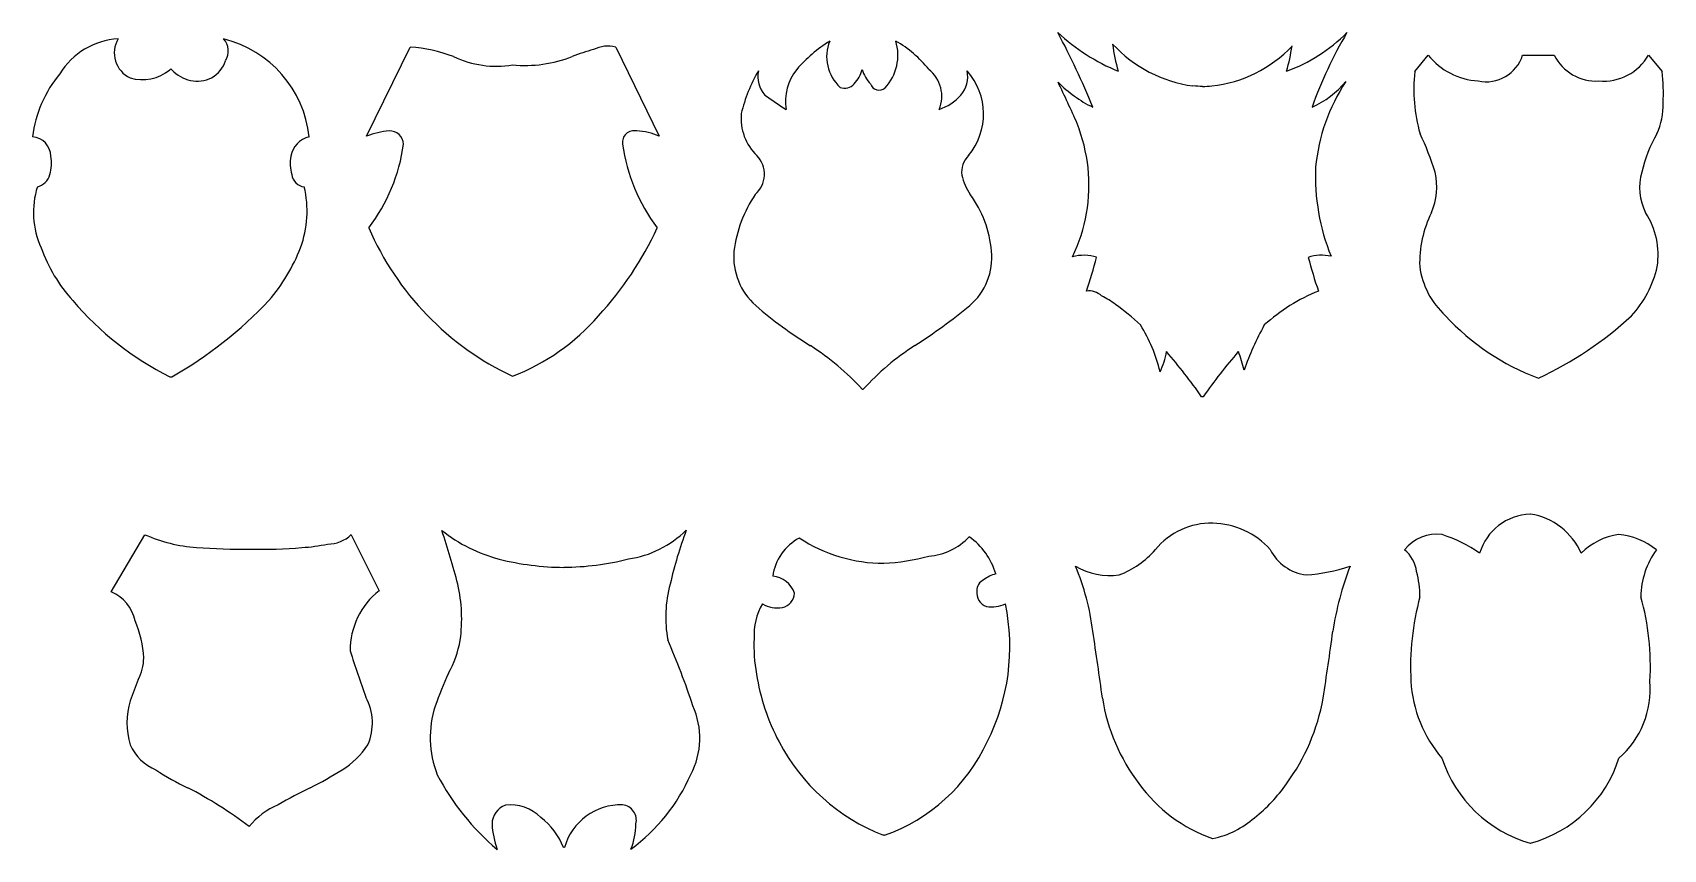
# Model space of a CAD drawing. Extents: x -9.2 to 52.2, y 44.4 to 75.1.
import ezdxf

# ---------------------------------------------------------------- set-up
doc = ezdxf.new("R2010")
doc.units = 0
doc.header["$MEASUREMENT"] = 0
doc.layers.add('_____1', color=7, linetype='Continuous')

msp = doc.modelspace()

# ---------------------------------------------------------------- linework, layer by layer
at = {"linetype": 'Continuous'}
for p, q in [((-4.025, 62.169), (-3.951, 62.169)), ((47.476, 62.12), (47.484, 62.12)), ((22.033, 61.701), (22.067, 61.701)), ((34.866, 61.42), (34.801, 61.42)), ((10.824, 44.456), (10.788, 44.456)), ((35.214, 44.79), (35.229, 44.79)), ((47.169, 44.619), (47.186, 44.619))]:
    msp.add_line(p, q, dxfattribs=at)
at = {"layer": '_____1'}
for p, q in [((3.38, 71.225), (5.016, 74.572)), ((12.756, 74.572), (14.392, 71.225)), ((42.827, 73.656), (43.334, 74.277)), ((46.885, 74.277), (47.48, 74.271)), ((47.48, 74.271), (48.074, 74.277)), ((51.625, 74.277), (52.132, 73.656)), ((-3.988, 73.752), (-4.025, 73.72)), ((-3.951, 73.72), (-3.988, 73.752)), ((47.169, 57.003), (47.169, 57.003)), ((47.186, 57.003), (47.186, 57.003)), ((-6.23, 54.076), (-4.968, 56.227)), ((2.803, 56.227), (3.846, 54.119)), ((10.794, 54.996), (10.794, 55.006)), ((43.849, 47.811), (43.847, 47.813)), ((22.828, 44.917), (22.825, 44.918)), ((22.865, 44.917), (22.828, 44.917))]:
    msp.add_line(p, q, dxfattribs=at)
for centre, radius, start, end in [((-5.81, 72.122), 2.767, 93.40656, 148.45506), ((-5.083, 74.357), 1.035, 149.43727, 244.8441), ((-2.515, 74.425), 0.688, 328.50011, 41.77144), ((-3.022, 70.746), 4.261, 6.06791, 76.13869), ((3.142, 61.128), 29.748, 22.0937, 28.06037), ((34.534, 80.657), 7.555, 227.11664, 247.69379), ((35.828, 79.566), 6.286, 290.21373, 315), ((53.462, 67.241), 15.363, 149.14268, 160.70995), ((4.671, 69.008), 5.575, 69.18725, 86.45395), ((13.59, 68.07), 6.627, 104.57931, 111.88286), ((12.454, 73.449), 1.164, 74.96824, 117.21587), ((23.917, 69.911), 5.796, 122.45331, 138.67049), ((22.256, 74.212), 1.564, 157.84246, 227.39347), ((21.58, 74.273), 1.793, 316.82401, 17.16817), ((21.077, 70.956), 4.44, 38.83113, 60.04896), ((35.171, 78.136), 5.07, 222.8654, 262.13191), ((36.457, 75.197), 5.029, 185.82163, 197.70687), ((34.646, 77.984), 4.901, 276.36769, 316.60891), ((30.614, 75.773), 7.68, 344.08929, 351.34661), ((45.367, 75.895), 2.599, 218.51807, 266.47897), ((45.512, 74.708), 1.439, 257.78392, 342.57084), ((49.65, 75.057), 1.759, 206.34379, 273.31629), ((49.92, 75.265), 1.971, 265.12093, 329.89706), ((-5.059, 74.992), 1.639, 253.57155, 309.12774), ((-2.998, 74.589), 1.29, 222.34103, 294.94934), ((-3.023, 74.42), 1.151, 299.65331, 342.05483), ((8.262, 77.6), 3.744, 244.53912, 279.30281), ((9.327, 78.839), 4.955, 264.67273, 291.21491), ((23.371, 70.635), 6.068, 149.87398, 166.24232), ((19.144, 73.463), 1.044, 168.00476, 221.62218), ((21.033, 72.551), 1.889, 141.02167, 189.84519), ((20.911, 73.996), 1.146, 315.54713, 346.95049), ((23.463, 74.194), 1.507, 197.64112, 221.87), ((23.726, 72.722), 1.3, 337.6559, 51.48925), ((24.944, 73.467), 1.055, 318.63134, 11.66057), ((24.151, 72.054), 2.445, 320.3107, 41.6665), ((48.791, 72.976), 6.003, 173.49804, 196.06408), ((45.15, 72.833), 7.031, 357.05257, 6.72725), ((-4.682, 70.659), 4.541, 140.13915, 173.19017), ((21.368, 73.509), 0.479, 249.06861, 318.85579), ((22.661, 73.297), 0.338, 198.85743, 312.09544), ((32.808, 76.598), 4.77, 224.44311, 243.84852), ((-22.297, 48.532), 57.307, 23.84345, 25.55997), ((34.429, 69.898), 3.215, 82.77037, 89.14066), ((32.947, 102.265), 29.238, 273.69932, 274.39871), ((37.491, 75.568), 3.568, 294.31863, 320.05138), ((46.206, 69.357), 7.15, 146.75289, 174.38445), ((28.951, 87.682), 18.288, 234.62711, 237.67603), ((24.304, 74.032), 1.909, 289.08321, 318.58166), ((49.679, 72.375), 2.494, 334.84688, 2.196), ((19.413, 71.896), 1.944, 174.65248, 226.21567), ((-9.251, 70.452), 0.748, 1.73195, 85.3742), ((1.403, 70.33), 0.886, 102.22279, 170.6473), ((4.45, 68.536), 2.894, 94.36531, 111.70375), ((4.249, 70.906), 0.516, 1.89063, 92.06292), ((13.451, 70.984), 0.447, 77.85338, 187.83013), ((13.47, 69.177), 2.246, 65.76991, 88.08991), ((23.704, 69.222), 6.877, 6.80481, 21.10307), ((33.812, 66.872), 10.226, 17.02851, 25.75527), ((56.541, 68.674), 5.308, 150.1638, 167.0187), ((-1.701, 71.766), 6.52, 322.27379, 352.57029), ((19.76, 71.887), 6.821, 188.11911, 217.04923), ((-10.104, 70.203), 1.622, 344.79219, 9.63864), ((1.99, 70.196), 1.488, 169.215, 196.32322), ((17.332, 69.792), 1.016, 311.31729, 43.58981), ((26.628, 69.874), 0.859, 133.90998, 187.61881), ((24.242, 69.409), 6.322, 334.48402, 5.70307), ((47.205, 69.736), 8.12, 177.73851, 201.92552), ((-9.186, 69.971), 0.676, 285.0677, 343.34654), ((1.091, 69.848), 0.533, 187.58052, 263.95918), ((27.993, 70.296), 2.28, 193.59095, 213.75261), ((41.165, 69.321), 2.485, 336.90051, 12.67749), ((53.365, 69.282), 2.08, 163.68021, 206.76644), ((-5.959, 68.353), 3.2, 162.44126, 204.4597), ((-2.95, 68.408), 4.087, 340.24823, 12.86245), ((22.129, 66.265), 4.967, 146.18259, 172.70478), ((22.631, 66.512), 4.284, 5.16313, 35.98332), ((47.313, 66.441), 4.306, 153.74577, 181.68646), ((49.056, 66.748), 2.926, 351.33093, 33.09248), ((13.587, 72.176), 11.045, 203.47168, 244.7008), ((2.717, 73.13), 12.775, 317.30756, 335.22577), ((-3.342, 68.995), 5.87, 199.58048, 222.38017), ((-5.696, 69.632), 7.088, 319.59255, 338.43355), ((19.649, 66.689), 2.455, 175.17459, 228.58825), ((24.533, 66.656), 2.376, 310.45643, 5.83964), ((30.364, 65.139), 1.602, 72.26586, 105.075), ((15.072, 70.784), 16.309, 340.70774, 345.36823), ((39.314, 65.139), 1.605, 77.13225, 108.15469), ((55.527, 71.066), 17.283, 194.75501, 199.15249), ((46.095, 66.754), 3.117, 188.10807, 227.16598), ((48.014, 67.201), 4.036, 317.27571, 347.20532), ((30.557, 64.685), 0.717, 47.54204, 97.34474), ((29.188, 61.654), 4.013, 53.78183, 62.49588), ((41.82, 58.953), 6.955, 112.12017, 132.03553), ((1.129, 72.493), 11.538, 220.24606, 243.46879), ((-11.843, 75.98), 15.907, 299.74488, 316.53313), ((5.98, 69.74), 8.083, 290.92508, 319.28404), ((28.469, 76.959), 15.993, 229.22977, 238.3843), ((10.747, 83.635), 24.247, 303.1767, 309.20997), ((26.402, 57.636), 8.902, 46.73982, 54.59903), ((50.616, 70.582), 9.026, 222.63801, 249.6398), ((41.717, 74.5), 13.658, 294.97733, 312.6982), ((27.456, 60.974), 5.947, 13.47901, 31.93267), ((47.141, 58.624), 11.392, 151.15861, 160.55997), ((14.258, 54.442), 10.637, 43.0332, 56.77891), ((28.97, 55.478), 9.293, 122.21539, 137.96447), ((31.167, 63.441), 2.337, 332.43411, 351.98799), ((17.562, 49.363), 21.037, 34.96846, 40.82267), ((50.736, 50.432), 19.303, 138.92507, 145.30485), ((31.358, 61.254), 5.174, 12.9679, 21.08689), ((35.167, 53.941), 2.72, 88.84069, 140.70488), ((35.167, 53.702), 2.959, 41.52221, 88.93221), ((47.245, 54.936), 2.068, 92.12056, 163.32474), ((47.169, 56.885), 0.118, 85.91438, 90.08986), ((47.186, 56.888), 0.115, 90, 94.14006), ((46.767, 54.493), 2.544, 24.03267, 80.53076), ((-2.549, 61.795), 6.071, 246.51245, 265.48896), ((0.434, 63.282), 7.557, 273.87161, 281.25297), ((1.899, 57.195), 1.324, 270.43709, 313.0686), ((-23.212, 46.541), 31.025, 14.59674, 18.50647), ((9.832, 60.927), 5.808, 231.39798, 255.44987), ((12.666, 59.171), 3.9, 278.32432, 314.67267), ((30.237, 50.886), 15.821, 159.61244, 167.28223), ((20.587, 54.39), 1.946, 118.37771, 171.95186), ((22.872, 61.028), 5.879, 236.91337, 269.7532), ((24.335, 57.786), 2.379, 274.81412, 316.45135), ((24.595, 54.051), 2.557, 15.91461, 55.06511), ((43.654, 54.681), 1.562, 82.39408, 141.38522), ((42.222, 51.184), 5.304, 55.00716, 72.00149), ((50.807, 53.844), 2.405, 97.42759, 135.51138), ((50.285, 53.648), 2.589, 50.81912, 85.3275), ((-1.002, 87.865), 32.186, 266.39342, 270), ((-0.67, 75.5), 19.823, 269.04064, 274.67095), ((10.885, 65.326), 10.33, 255.92377, 269.4954), ((10.803, 64.785), 9.779, 269.95, 284.37437), ((22.313, 64.025), 8.892, 273.43545, 284.46589), ((30.426, 57.973), 3.504, 291.41067, 318.77228), ((38.969, 56.481), 1.785, 207.24356, 262.67491), ((41.666, 54.686), 1.237, 7.02165, 51.62139), ((54.313, 53.881), 2.978, 143.44015, 179.79526), ((18.579, 53.706), 0.96, 19.35908, 85.11758), ((27.456, 53.356), 1.453, 106.05121, 126.12351), ((21.923, 51.577), 8.84, 6.59112, 23.08299), ((31.352, 57.228), 2.542, 239.30224, 277.9742), ((38.194, 61.682), 6.993, 274.48941, 288.29315), ((51.319, 50.836), 11.711, 158.95166, 171.38024), ((39.327, 53.876), 3.694, 0.26564, 15.07958), ((-6.801, 52.698), 1.491, 11.02199, 67.45389), ((5.637, 51.863), 2.881, 128.43143, 180.22646), ((1.069, 53.059), 5.888, 352.19559, 12.76204), ((19.26, 53.124), 4.626, 164.38492, 190.64764), ((18.877, 54.075), 0.609, 284.02552, 355.25686), ((26.882, 54.043), 0.545, 172.61312, 251.07038), ((26.806, 54.113), 0.464, 116.44582, 180.00614), ((20.254, 52.46), 2.296, 149.5263, 183.36212), ((18.845, 54.592), 1.123, 239.48016, 279.20204), ((26.895, 54.802), 1.288, 261.52443, 293.96249), ((19.677, 52.008), 7.908, 333.13477, 11.79475), ((52.778, 51.236), 10.113, 164.76531, 182.9595), ((41.926, 51.274), 9.765, 356.69767, 15.54961), ((-9.039, 51.372), 4.037, 3.08676, 23.52745), ((2.897, 52.986), 4.071, 330.95495, 349.71516), ((-11.041, 41.061), 28.087, 18.09989, 23.51881), ((24.01, 52.044), 6.055, 177.33326, 190.10492), ((-46.265, 40.166), 77.965, 7.30167, 9.17019), ((-66.146, 66.627), 106.812, 351.08534, 352.44926), ((-6.72, 51.596), 1.712, 331.24919, 359.76992), ((81.166, 77.553), 82.514, 198.14891, 199.42212), ((25.243, 42.729), 20.531, 156.21397, 159.9244), ((26.117, 52.261), 8.169, 189.00993, 207.9419), ((26.175, 38.577), 33.68, 158.7691, 160.21166), ((47.583, 51.003), 4.913, 183.37658, 220.49509), ((48.21, 50.423), 3.478, 311.31466, 4.75571), ((-2.905, 49.147), 2.74, 162.33378, 197.54455), ((1.549, 49.137), 2.047, 336.50404, 28.54166), ((9.607, 48.592), 3.836, 162.00994, 201.37187), ((12.959, 48.573), 2.959, 332.4379, 24.22355), ((38.181, 51.213), 7.203, 189.09028, 217.20431), ((31.775, 51.421), 7.719, 323.75352, 349.95645), ((-3.838, 49.069), 1.839, 203.98713, 247.14866), ((0.682, 50.154), 3.3, 302.53271, 326.26032), ((25.523, 51.879), 7.465, 207.49098, 248.8193), ((20.658, 51.227), 6.685, 289.27821, 335.30829), ((1.128, 56.117), 10.426, 236.98951, 244.52699), ((-8.129, 64.892), 20.469, 297.30369, 301.14083), ((48.515, 49.34), 4.91, 198.14773, 254.08866), ((45.904, 49.274), 4.829, 285.39197, 342.36128), ((-10.651, 32.581), 15.897, 52.8267, 62.68178), ((8.561, 31.409), 16.948, 115.51629, 120.15272), ((14.273, 51.495), 9.293, 207.57014, 229.9263), ((9.168, 50.042), 7.013, 306.35681, 336.12789), ((37.138, 50.26), 5.798, 215.92927, 250.61874), ((33.105, 50.264), 5.964, 308.19155, 325.16192), ((1.226, 43.341), 2.966, 113.3969, 139.99153), ((8.855, 45.339), 0.754, 109.55806, 180.31761), ((8.794, 44.455), 1.605, 44.6495, 96.867), ((12.949, 43.85), 2.21, 88.32671, 164.08539), ((12.946, 45.478), 0.585, 346.74884, 83.34455), ((8.345, 43.496), 2.625, 21.46071, 52.68651), ((34.489, 48.21), 3.499, 282.20901, 311.17499), ((11.263, 45.471), 3.164, 182.4657, 200.08383), ((10.993, 45.353), 2.522, 337.64638, 359.78874)]:
    msp.add_arc(centre, radius, start, end, dxfattribs=at)

doc.saveas('drawing.dxf')
